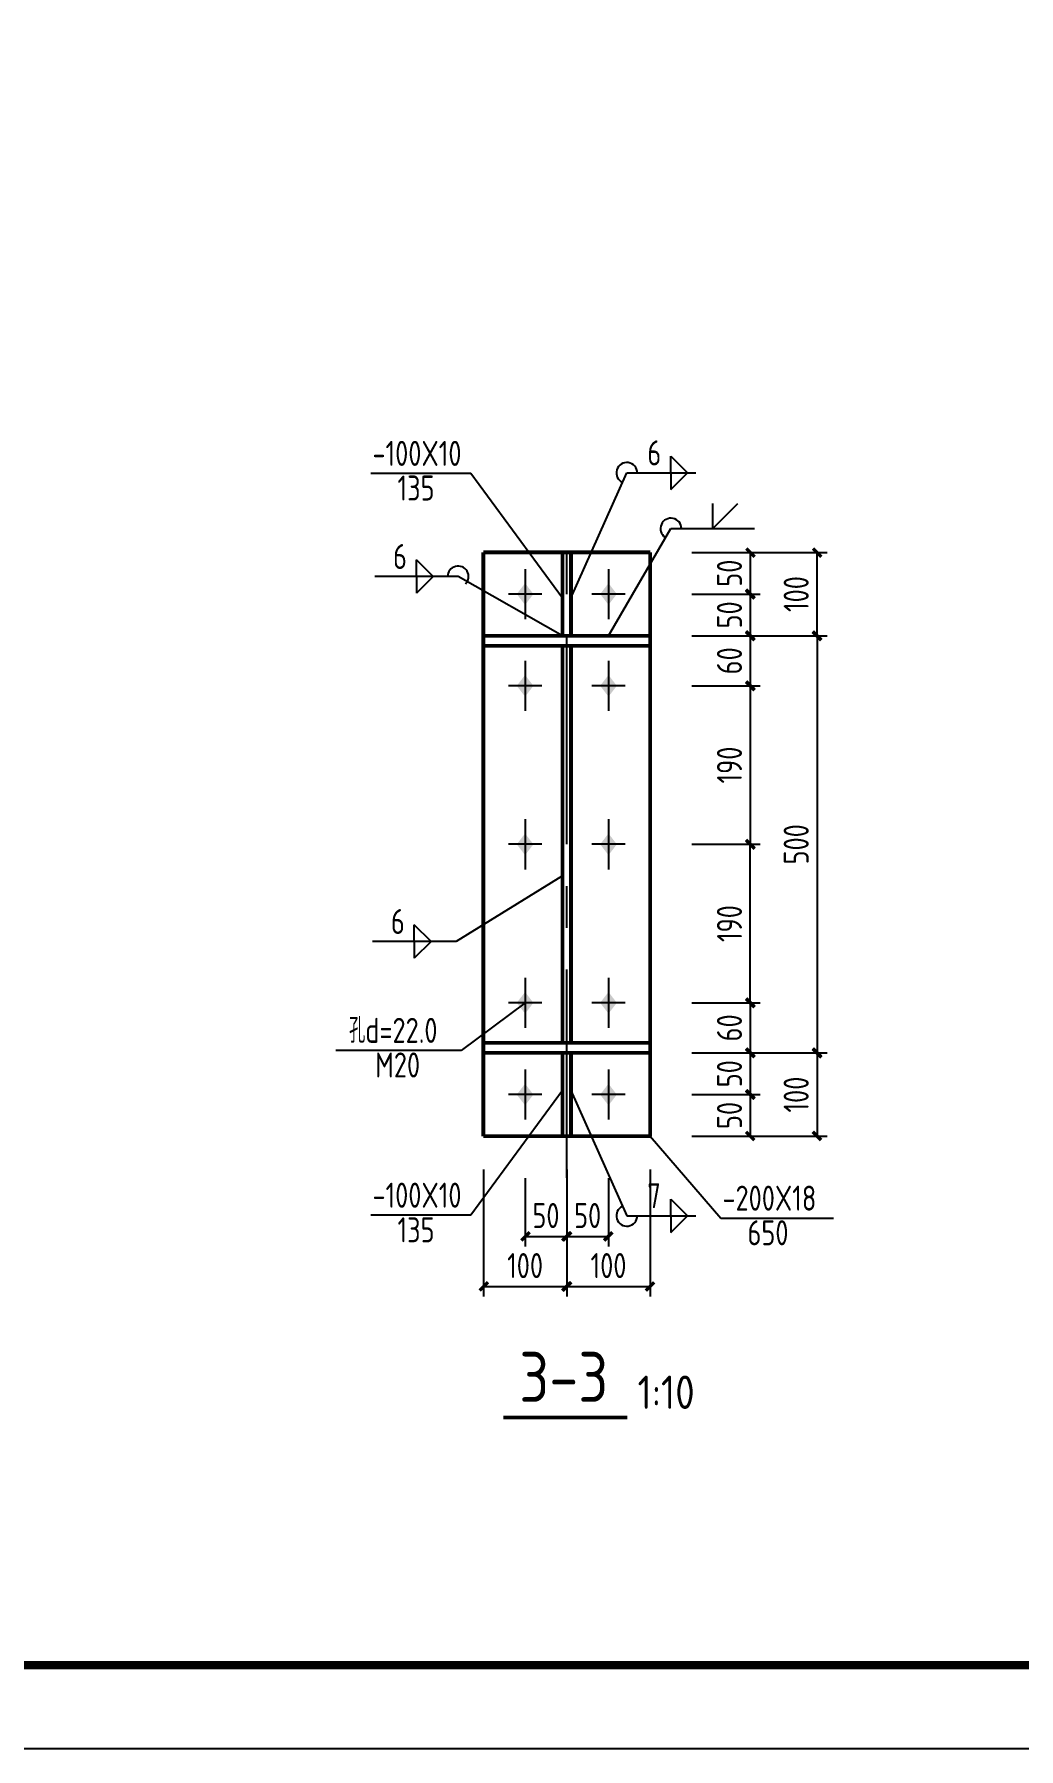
# Model space of a CAD drawing. Header units: millimetres. Extents: x 866309 to 879639, y 39442 to 44891.
# Drawn here: x 876353.7 to 876471.7, y 39448.6 to 39654.1 of the extents above; entities that cross this region are included whole.
import ezdxf

# ---------------------------------------------------------------- set-up
doc = ezdxf.new("R2010")
doc.units = ezdxf.units.MM
doc.header["$LTSCALE"] = 1000
doc.header["$MEASUREMENT"] = 0
for name, pattern in [('2', [11.4, 9, -0.9, 0.6, -0.9]), ('CENTER', [2, 1.25, -0.25, 0.25, -0.25]), ('DOTE', [2.42, 2, -0.2, 0.02, -0.2])]:
    doc.linetypes.add(name, pattern=pattern)
for name, color, linetype in [('10', 7, 'Continuous'), ('1000', 2, 'Continuous'), ('DIM', 7, 'Continuous'), ('DOTE', 1, 'DOTE'), ('中文', 7, 'Continuous'), ('尺寸标注', 7, 'Continuous'), ('焊缝标注', 3, 'Continuous'), ('螺栓孔标注', 253, 'Continuous'), ('轴线', 253, '2'), ('钢板标注', 253, 'Continuous')]:
    doc.layers.add(name, color=color, linetype=linetype)
doc.styles.add('GBHZ', font='gbenor.shx', dxfattribs={"width": 0.9, "bigfont": 'gbcbig.shx'})
doc.dimstyles.new('Y10', dxfattribs={"dimscale": 0, "dimtxt": 3, "dimasz": 0.01, "dimexe": 1.2, "dimexo": 1, "dimgap": 1, "dimtad": 1, "dimdec": 0, "dimlfac": 10, "dimzin": 0, "dimdsep": 46, "dimtxsty": 'GBHZ', "dimblk1": 'DX', "dimblk2": 'DX', "dimsah": 1, "dimcen": 0.09, "dimdle": 1, "dimadec": 0, "dimazin": 0, "dimtfac": 1, "dimtdec": 0, "dimtix": 1, "dimtmove": 2, "dimatfit": 3, "dimldrblk": 'DX', "dimfxl": 0, "dimtolj": 1, "dimtzin": 0, "dimarcsym": 0})

# ---------------------------------------------------------------- blocks, each defined once
blk = doc.blocks.new('DX')
at = {"color": 0, "linetype": 'ByBlock', "const_width": 40}
blk.add_lwpolyline([(-54, -51), (46, 49)], dxfattribs=at)
blk = doc.blocks.new('*D2003')
at = {"layer": 'Defpoints', "color": 0, "linetype": 'ByBlock', "transparency": 16777216}
for p in [(876431.79, 39592.04, -3), (876431.49, 39587.04, -3), (876439.49, 39587.04)]:
    blk.add_point(p, dxfattribs=at)
at = {"layer": 'DIM', "color": 0, "linetype": 'ByBlock', "lineweight": -2, "transparency": 16777216}
for p, q in [((876432.79, 39592.04), (876440.69, 39592.04)), ((876439.49, 39592.03), (876439.49, 39587.05)), ((876432.49, 39587.04), (876440.69, 39587.04))]:
    blk.add_line(p, q, dxfattribs=at)
at = {"layer": 'DIM', "color": 0, "linetype": 'ByBlock', "lineweight": -2, "transparency": 16777216, "xscale": 0.01, "yscale": 0.01, "zscale": 0.01}
for p, rotation in [((876439.49, 39592.04), 90), ((876439.49, 39587.04), 270)]:
    blk.add_blockref('DX', p, dxfattribs=dict(at, rotation=rotation))
at = {"layer": 'DIM', "color": 0, "linetype": 'ByBlock', "transparency": 16777216, "insert": (876436.99, 39589.54), "char_height": 3, "attachment_point": 5, "rotation": 90, "style": 'GBHZ'}
blk.add_mtext('\\A1;50', dxfattribs=at)
blk = doc.blocks.new('*D2004')
at = {"layer": 'Defpoints', "color": 0, "linetype": 'ByBlock', "transparency": 16777216}
for p in [(876431.49, 39587.04, -3), (876431.49, 39582.04, -3), (876439.49, 39582.04)]:
    blk.add_point(p, dxfattribs=at)
at = {"layer": 'DIM', "color": 0, "linetype": 'ByBlock', "lineweight": -2, "transparency": 16777216}
for p, q in [((876432.49, 39587.04), (876440.69, 39587.04)), ((876439.49, 39587.03), (876439.49, 39582.05)), ((876432.49, 39582.04), (876440.69, 39582.04))]:
    blk.add_line(p, q, dxfattribs=at)
at = {"layer": 'DIM', "color": 0, "linetype": 'ByBlock', "lineweight": -2, "transparency": 16777216, "xscale": 0.01, "yscale": 0.01, "zscale": 0.01}
for p, rotation in [((876439.49, 39587.04), 90), ((876439.49, 39582.04), 270)]:
    blk.add_blockref('DX', p, dxfattribs=dict(at, rotation=rotation))
at = {"layer": 'DIM', "color": 0, "linetype": 'ByBlock', "transparency": 16777216, "insert": (876436.99, 39584.54), "char_height": 3, "attachment_point": 5, "rotation": 90, "style": 'GBHZ'}
blk.add_mtext('\\A1;50', dxfattribs=at)
blk = doc.blocks.new('*D2005')
at = {"layer": 'Defpoints', "color": 0, "linetype": 'ByBlock', "transparency": 16777216}
for p in [(876431.49, 39582.04, -3), (876431.49, 39576.04), (876439.49, 39576.04)]:
    blk.add_point(p, dxfattribs=at)
at = {"layer": 'DIM', "color": 0, "linetype": 'ByBlock', "lineweight": -2, "transparency": 16777216}
for p, q in [((876432.49, 39582.04), (876440.69, 39582.04)), ((876439.49, 39582.03), (876439.49, 39576.05)), ((876432.49, 39576.04), (876440.69, 39576.04))]:
    blk.add_line(p, q, dxfattribs=at)
at = {"layer": 'DIM', "color": 0, "linetype": 'ByBlock', "lineweight": -2, "transparency": 16777216, "xscale": 0.01, "yscale": 0.01, "zscale": 0.01}
for p, rotation in [((876439.49, 39582.04), 90), ((876439.49, 39576.04), 270)]:
    blk.add_blockref('DX', p, dxfattribs=dict(at, rotation=rotation))
at = {"layer": 'DIM', "color": 0, "linetype": 'ByBlock', "transparency": 16777216, "insert": (876436.99, 39579.04), "char_height": 3, "attachment_point": 5, "rotation": 90, "style": 'GBHZ'}
blk.add_mtext('\\A1;60', dxfattribs=at)
blk = doc.blocks.new('*D2006')
at = {"layer": 'Defpoints', "color": 0, "linetype": 'ByBlock', "transparency": 16777216}
for p in [(876431.49, 39538.04, -3), (876431.49, 39532.04, -3), (876439.49, 39532.04)]:
    blk.add_point(p, dxfattribs=at)
at = {"layer": 'DIM', "color": 0, "linetype": 'ByBlock', "lineweight": -2, "transparency": 16777216}
for p, q in [((876432.49, 39538.04), (876440.69, 39538.04)), ((876439.49, 39538.03), (876439.49, 39532.05)), ((876432.49, 39532.04), (876440.69, 39532.04))]:
    blk.add_line(p, q, dxfattribs=at)
at = {"layer": 'DIM', "color": 0, "linetype": 'ByBlock', "lineweight": -2, "transparency": 16777216, "xscale": 0.01, "yscale": 0.01, "zscale": 0.01}
for p, rotation in [((876439.49, 39538.04), 90), ((876439.49, 39532.04), 270)]:
    blk.add_blockref('DX', p, dxfattribs=dict(at, rotation=rotation))
at = {"layer": 'DIM', "color": 0, "linetype": 'ByBlock', "transparency": 16777216, "insert": (876436.99, 39535.04), "char_height": 3, "attachment_point": 5, "rotation": 90, "style": 'GBHZ'}
blk.add_mtext('\\A1;60', dxfattribs=at)
blk = doc.blocks.new('*D2007')
at = {"layer": 'Defpoints', "color": 0, "linetype": 'ByBlock', "transparency": 16777216}
for p in [(876431.49, 39532.04, -3), (876431.49, 39527.04, -3), (876439.49, 39527.04)]:
    blk.add_point(p, dxfattribs=at)
at = {"layer": 'DIM', "color": 0, "linetype": 'ByBlock', "lineweight": -2, "transparency": 16777216}
for p, q in [((876432.49, 39532.04), (876440.69, 39532.04)), ((876439.49, 39532.03), (876439.49, 39527.05)), ((876432.49, 39527.04), (876440.69, 39527.04))]:
    blk.add_line(p, q, dxfattribs=at)
at = {"layer": 'DIM', "color": 0, "linetype": 'ByBlock', "lineweight": -2, "transparency": 16777216, "xscale": 0.01, "yscale": 0.01, "zscale": 0.01}
for p, rotation in [((876439.49, 39532.04), 90), ((876439.49, 39527.04), 270)]:
    blk.add_blockref('DX', p, dxfattribs=dict(at, rotation=rotation))
at = {"layer": 'DIM', "color": 0, "linetype": 'ByBlock', "transparency": 16777216, "insert": (876436.99, 39529.54), "char_height": 3, "attachment_point": 5, "rotation": 90, "style": 'GBHZ'}
blk.add_mtext('\\A1;50', dxfattribs=at)
blk = doc.blocks.new('*D2008')
at = {"layer": 'Defpoints', "color": 0, "linetype": 'ByBlock', "transparency": 16777216}
for p in [(876431.49, 39527.04, -3), (876431.49, 39522.04, -3), (876439.49, 39522.04)]:
    blk.add_point(p, dxfattribs=at)
at = {"layer": 'DIM', "color": 0, "linetype": 'ByBlock', "lineweight": -2, "transparency": 16777216}
for p, q in [((876432.49, 39527.04), (876440.69, 39527.04)), ((876439.49, 39527.03), (876439.49, 39522.05)), ((876432.49, 39522.04), (876440.69, 39522.04))]:
    blk.add_line(p, q, dxfattribs=at)
at = {"layer": 'DIM', "color": 0, "linetype": 'ByBlock', "lineweight": -2, "transparency": 16777216, "xscale": 0.01, "yscale": 0.01, "zscale": 0.01}
for p, rotation in [((876439.49, 39527.04), 90), ((876439.49, 39522.04), 270)]:
    blk.add_blockref('DX', p, dxfattribs=dict(at, rotation=rotation))
at = {"layer": 'DIM', "color": 0, "linetype": 'ByBlock', "transparency": 16777216, "insert": (876436.99, 39524.54), "char_height": 3, "attachment_point": 5, "rotation": 90, "style": 'GBHZ'}
blk.add_mtext('\\A1;50', dxfattribs=at)
blk = doc.blocks.new('*D2009')
at = {"layer": 'Defpoints', "color": 0, "linetype": 'ByBlock', "transparency": 16777216}
for p in [(876412.49, 39518.04, -3), (876417.49, 39518.04, -3), (876417.49, 39510.04)]:
    blk.add_point(p, dxfattribs=at)
at = {"layer": 'DIM', "color": 0, "linetype": 'ByBlock', "lineweight": -2, "transparency": 16777216}
for p, q in [((876412.49, 39517.04), (876412.49, 39508.84)), ((876417.49, 39517.04), (876417.49, 39508.84)), ((876412.5, 39510.04), (876417.48, 39510.04))]:
    blk.add_line(p, q, dxfattribs=at)
at = {"layer": 'DIM', "color": 0, "linetype": 'ByBlock', "lineweight": -2, "transparency": 16777216, "xscale": 0.01, "yscale": 0.01, "zscale": 0.01, "rotation": 180}
blk.add_blockref('DX', (876412.49, 39510.04), dxfattribs=at)
at = {"layer": 'DIM', "color": 0, "linetype": 'ByBlock', "lineweight": -2, "transparency": 16777216, "xscale": 0.01, "yscale": 0.01, "zscale": 0.01}
blk.add_blockref('DX', (876417.49, 39510.04), dxfattribs=at)
at = {"layer": 'DIM', "color": 0, "linetype": 'ByBlock', "transparency": 16777216, "insert": (876414.99, 39512.54), "char_height": 3, "attachment_point": 5, "style": 'GBHZ'}
blk.add_mtext('\\A1;50', dxfattribs=at)
blk = doc.blocks.new('*D2010')
at = {"layer": 'Defpoints', "color": 0, "linetype": 'ByBlock', "transparency": 16777216}
for p in [(876417.49, 39518.04, -3), (876422.49, 39518.04, -3), (876422.49, 39510.04)]:
    blk.add_point(p, dxfattribs=at)
at = {"layer": 'DIM', "color": 0, "linetype": 'ByBlock', "lineweight": -2, "transparency": 16777216}
for p, q in [((876417.49, 39517.04), (876417.49, 39508.84)), ((876422.49, 39517.04), (876422.49, 39508.84)), ((876417.5, 39510.04), (876422.48, 39510.04))]:
    blk.add_line(p, q, dxfattribs=at)
at = {"layer": 'DIM', "color": 0, "linetype": 'ByBlock', "lineweight": -2, "transparency": 16777216, "xscale": 0.01, "yscale": 0.01, "zscale": 0.01, "rotation": 180}
blk.add_blockref('DX', (876417.49, 39510.04), dxfattribs=at)
at = {"layer": 'DIM', "color": 0, "linetype": 'ByBlock', "lineweight": -2, "transparency": 16777216, "xscale": 0.01, "yscale": 0.01, "zscale": 0.01}
blk.add_blockref('DX', (876422.49, 39510.04), dxfattribs=at)
at = {"layer": 'DIM', "color": 0, "linetype": 'ByBlock', "transparency": 16777216, "insert": (876419.99, 39512.54), "char_height": 3, "attachment_point": 5, "style": 'GBHZ'}
blk.add_mtext('\\A1;50', dxfattribs=at)
blk = doc.blocks.new('*D2011')
at = {"layer": 'Defpoints', "color": 0, "linetype": 'ByBlock', "transparency": 16777216}
for p in [(876407.49, 39519.04, -3), (876417.49, 39519.04, -3), (876417.49, 39504.04)]:
    blk.add_point(p, dxfattribs=at)
at = {"layer": 'DIM', "color": 0, "linetype": 'ByBlock', "lineweight": -2, "transparency": 16777216}
for p, q in [((876407.49, 39518.04), (876407.49, 39502.84)), ((876417.49, 39518.04), (876417.49, 39502.84)), ((876407.5, 39504.04), (876417.48, 39504.04))]:
    blk.add_line(p, q, dxfattribs=at)
at = {"layer": 'DIM', "color": 0, "linetype": 'ByBlock', "lineweight": -2, "transparency": 16777216, "xscale": 0.01, "yscale": 0.01, "zscale": 0.01, "rotation": 180}
blk.add_blockref('DX', (876407.49, 39504.04), dxfattribs=at)
at = {"layer": 'DIM', "color": 0, "linetype": 'ByBlock', "lineweight": -2, "transparency": 16777216, "xscale": 0.01, "yscale": 0.01, "zscale": 0.01}
blk.add_blockref('DX', (876417.49, 39504.04), dxfattribs=at)
at = {"layer": 'DIM', "color": 0, "linetype": 'ByBlock', "transparency": 16777216, "insert": (876412.49, 39506.54), "char_height": 3, "attachment_point": 5, "style": 'GBHZ'}
blk.add_mtext('\\A1;100', dxfattribs=at)
blk = doc.blocks.new('*D2012')
at = {"layer": 'Defpoints', "color": 0, "linetype": 'ByBlock', "transparency": 16777216}
for p in [(876417.49, 39519.04, -3), (876427.49, 39519.04, -3), (876427.49, 39504.04)]:
    blk.add_point(p, dxfattribs=at)
at = {"layer": 'DIM', "color": 0, "linetype": 'ByBlock', "lineweight": -2, "transparency": 16777216}
for p, q in [((876417.49, 39518.04), (876417.49, 39502.84)), ((876427.49, 39518.04), (876427.49, 39502.84)), ((876417.5, 39504.04), (876427.48, 39504.04))]:
    blk.add_line(p, q, dxfattribs=at)
at = {"layer": 'DIM', "color": 0, "linetype": 'ByBlock', "lineweight": -2, "transparency": 16777216, "xscale": 0.01, "yscale": 0.01, "zscale": 0.01, "rotation": 180}
blk.add_blockref('DX', (876417.49, 39504.04), dxfattribs=at)
at = {"layer": 'DIM', "color": 0, "linetype": 'ByBlock', "lineweight": -2, "transparency": 16777216, "xscale": 0.01, "yscale": 0.01, "zscale": 0.01}
blk.add_blockref('DX', (876427.49, 39504.04), dxfattribs=at)
at = {"layer": 'DIM', "color": 0, "linetype": 'ByBlock', "transparency": 16777216, "insert": (876422.49, 39506.54), "char_height": 3, "attachment_point": 5, "style": 'GBHZ'}
blk.add_mtext('\\A1;100', dxfattribs=at)
blk = doc.blocks.new('*D2013')
at = {"layer": 'Defpoints', "color": 0, "linetype": 'ByBlock', "transparency": 16777216}
for p in [(876439.49, 39582.04, -3), (876431.49, 39532.04, -3), (876447.49, 39532.04)]:
    blk.add_point(p, dxfattribs=at)
at = {"layer": 'DIM', "color": 0, "linetype": 'ByBlock', "lineweight": -2, "transparency": 16777216}
for p, q in [((876440.49, 39582.04), (876448.69, 39582.04)), ((876447.49, 39582.03), (876447.49, 39532.05)), ((876432.49, 39532.04), (876448.69, 39532.04))]:
    blk.add_line(p, q, dxfattribs=at)
at = {"layer": 'DIM', "color": 0, "linetype": 'ByBlock', "lineweight": -2, "transparency": 16777216, "xscale": 0.01, "yscale": 0.01, "zscale": 0.01}
for p, rotation in [((876447.49, 39582.04), 90), ((876447.49, 39532.04), 270)]:
    blk.add_blockref('DX', p, dxfattribs=dict(at, rotation=rotation))
at = {"layer": 'DIM', "color": 0, "linetype": 'ByBlock', "transparency": 16777216, "insert": (876444.99, 39557.04), "char_height": 3, "attachment_point": 5, "rotation": 90, "style": 'GBHZ'}
blk.add_mtext('\\A1;500', dxfattribs=at)
blk = doc.blocks.new('*D2014')
at = {"layer": 'Defpoints', "color": 0, "linetype": 'ByBlock', "transparency": 16777216}
for p in [(876432.49, 39532.04), (876433.49, 39522.04), (876447.49, 39522.04)]:
    blk.add_point(p, dxfattribs=at)
at = {"layer": 'DIM', "color": 0, "linetype": 'ByBlock', "lineweight": -2, "transparency": 16777216}
for p, q in [((876433.49, 39532.04), (876448.69, 39532.04)), ((876447.49, 39532.03), (876447.49, 39522.05)), ((876434.49, 39522.04), (876448.69, 39522.04))]:
    blk.add_line(p, q, dxfattribs=at)
at = {"layer": 'DIM', "color": 0, "linetype": 'ByBlock', "lineweight": -2, "transparency": 16777216, "xscale": 0.01, "yscale": 0.01, "zscale": 0.01}
for p, rotation in [((876447.49, 39532.04), 90), ((876447.49, 39522.04), 270)]:
    blk.add_blockref('DX', p, dxfattribs=dict(at, rotation=rotation))
at = {"layer": 'DIM', "color": 0, "linetype": 'ByBlock', "transparency": 16777216, "insert": (876444.99, 39527.04), "char_height": 3, "attachment_point": 5, "rotation": 90, "style": 'GBHZ'}
blk.add_mtext('\\A1;100', dxfattribs=at)
blk = doc.blocks.new('*D2015')
at = {"layer": 'Defpoints', "color": 0, "linetype": 'ByBlock', "transparency": 16777216}
for p in [(876431.49, 39592.04, -3), (876447.49, 39592.04), (876432.49, 39582.04)]:
    blk.add_point(p, dxfattribs=at)
at = {"layer": 'DIM', "color": 0, "linetype": 'ByBlock', "lineweight": -2, "transparency": 16777216}
for p, q in [((876432.49, 39592.04), (876448.69, 39592.04)), ((876447.49, 39582.05), (876447.49, 39592.03)), ((876433.49, 39582.04), (876448.69, 39582.04))]:
    blk.add_line(p, q, dxfattribs=at)
at = {"layer": 'DIM', "color": 0, "linetype": 'ByBlock', "lineweight": -2, "transparency": 16777216, "xscale": 0.01, "yscale": 0.01, "zscale": 0.01}
for p, rotation in [((876447.49, 39592.04), 90), ((876447.49, 39582.04), 270)]:
    blk.add_blockref('DX', p, dxfattribs=dict(at, rotation=rotation))
at = {"layer": 'DIM', "color": 0, "linetype": 'ByBlock', "transparency": 16777216, "insert": (876444.99, 39587.04), "char_height": 3, "attachment_point": 5, "rotation": 90, "style": 'GBHZ'}
blk.add_mtext('\\A1;100', dxfattribs=at)
blk = doc.blocks.new('*D2016')
at = {"layer": 'Defpoints', "color": 0, "linetype": 'ByBlock', "transparency": 16777216}
for p in [(876431.49, 39557.04), (876439.49, 39557.04), (876431.49, 39538.04)]:
    blk.add_point(p, dxfattribs=at)
at = {"layer": 'DIM', "color": 0, "linetype": 'ByBlock', "lineweight": -2, "transparency": 16777216}
for p, q in [((876432.49, 39557.04), (876440.69, 39557.04)), ((876439.49, 39538.05), (876439.49, 39557.03)), ((876432.49, 39538.04), (876440.69, 39538.04))]:
    blk.add_line(p, q, dxfattribs=at)
at = {"layer": 'DIM', "color": 0, "linetype": 'ByBlock', "lineweight": -2, "transparency": 16777216, "xscale": 0.01, "yscale": 0.01, "zscale": 0.01}
for p, rotation in [((876439.49, 39557.04), 90), ((876439.49, 39538.04), 270)]:
    blk.add_blockref('DX', p, dxfattribs=dict(at, rotation=rotation))
at = {"layer": 'DIM', "color": 0, "linetype": 'ByBlock', "transparency": 16777216, "insert": (876436.99, 39547.54), "char_height": 3, "attachment_point": 5, "rotation": 90, "style": 'GBHZ'}
blk.add_mtext('\\A1;190', dxfattribs=at)
blk = doc.blocks.new('*D2304')
at = {"layer": 'Defpoints', "color": 0, "linetype": 'ByBlock', "transparency": 16777216}
for p in [(876431.49, 39576.04), (876431.49, 39557.04), (876439.49, 39557.04)]:
    blk.add_point(p, dxfattribs=at)
at = {"layer": 'DIM', "color": 0, "linetype": 'ByBlock', "lineweight": -2, "transparency": 16777216}
for p, q in [((876432.49, 39576.04), (876440.69, 39576.04)), ((876439.49, 39576.03), (876439.49, 39557.05)), ((876432.49, 39557.04), (876440.69, 39557.04))]:
    blk.add_line(p, q, dxfattribs=at)
at = {"layer": 'DIM', "color": 0, "linetype": 'ByBlock', "lineweight": -2, "transparency": 16777216, "xscale": 0.01, "yscale": 0.01, "zscale": 0.01}
for p, rotation in [((876439.49, 39576.04), 90), ((876439.49, 39557.04), 270)]:
    blk.add_blockref('DX', p, dxfattribs=dict(at, rotation=rotation))
at = {"layer": 'DIM', "color": 0, "linetype": 'ByBlock', "transparency": 16777216, "insert": (876436.99, 39566.54), "char_height": 3, "attachment_point": 5, "rotation": 90, "style": 'GBHZ'}
blk.add_mtext('\\A1;190', dxfattribs=at)

msp = doc.modelspace()

# ---------------------------------------------------------------- linework, layer by layer
msp.add_line((877159.672, 39448.627), (876108.422, 39448.627))
at = {"color": 0, "const_width": 1}
msp.add_lwpolyline([(877149.672, 39458.627), (876133.422, 39458.627), (876133.422, 40032.627), (877149.672, 40032.627)], close=True, dxfattribs=at)
at = {"layer": '10', "color": 253}
for p, q in [((876412.489, 39590.041, -3), (876412.489, 39584.041, -3)), ((876422.489, 39590.041, -3), (876422.489, 39584.041, -3)), ((876414.489, 39587.041, -3), (876410.489, 39587.041, -3)), ((876424.489, 39587.041, -3), (876420.489, 39587.041, -3)), ((876412.489, 39579.041, -3), (876412.489, 39573.041, -3)), ((876422.489, 39579.041, -3), (876422.489, 39573.041, -3)), ((876414.489, 39576.041, -3), (876410.489, 39576.041, -3)), ((876424.489, 39576.041, -3), (876420.489, 39576.041, -3)), ((876412.489, 39560.041, -3), (876412.489, 39554.041, -3)), ((876422.489, 39560.041, -3), (876422.489, 39554.041, -3)), ((876414.489, 39557.041, -3), (876410.489, 39557.041, -3)), ((876424.489, 39557.041, -3), (876420.489, 39557.041, -3)), ((876412.489, 39541.041, -3), (876412.489, 39535.041, -3)), ((876422.489, 39541.041, -3), (876422.489, 39535.041, -3)), ((876414.489, 39538.041, -3), (876410.489, 39538.041, -3)), ((876424.489, 39538.041, -3), (876420.489, 39538.041, -3)), ((876412.489, 39530.041, -3), (876412.489, 39524.041, -3)), ((876422.489, 39530.041, -3), (876422.489, 39524.041, -3)), ((876414.489, 39527.041, -3), (876410.489, 39527.041, -3)), ((876424.489, 39527.041, -3), (876420.489, 39527.041, -3))]:
    msp.add_line(p, q, dxfattribs=at)
at = {"layer": '10', "const_width": 0.45}
msp.add_lwpolyline([(876409.879, 39488.341), (876424.743, 39488.341)], dxfattribs=at)
at = {"layer": '10'}
for points in [[(876412.489, 39588.341, -3), (876411.489, 39587.041, -3), (876413.489, 39587.041, -3), (876412.489, 39585.741, -3)], [(876422.489, 39588.341, -3), (876421.489, 39587.041, -3), (876423.489, 39587.041, -3), (876422.489, 39585.741, -3)], [(876412.489, 39577.341, -3), (876411.489, 39576.041, -3), (876413.489, 39576.041, -3), (876412.489, 39574.741, -3)], [(876422.489, 39577.341, -3), (876421.489, 39576.041, -3), (876423.489, 39576.041, -3), (876422.489, 39574.741, -3)], [(876412.489, 39558.341, -3), (876411.489, 39557.041, -3), (876413.489, 39557.041, -3), (876412.489, 39555.741, -3)], [(876422.489, 39558.341, -3), (876421.489, 39557.041, -3), (876423.489, 39557.041, -3), (876422.489, 39555.741, -3)], [(876412.489, 39539.341, -3), (876411.489, 39538.041, -3), (876413.489, 39538.041, -3), (876412.489, 39536.741, -3)], [(876422.489, 39539.341, -3), (876421.489, 39538.041, -3), (876423.489, 39538.041, -3), (876422.489, 39536.741, -3)], [(876412.489, 39528.341, -3), (876411.489, 39527.041, -3), (876413.489, 39527.041, -3), (876412.489, 39525.741, -3)], [(876422.489, 39528.341, -3), (876421.489, 39527.041, -3), (876423.489, 39527.041, -3), (876422.489, 39525.741, -3)]]:
    msp.add_solid(points, dxfattribs=at)
at = {"layer": '1000', "const_width": 0.45, "elevation": -3}
for points in [[(876427.489, 39592.041), (876407.489, 39592.041)], [(876407.489, 39592.041), (876407.489, 39522.041)], [(876416.989, 39592.041), (876416.989, 39582.041)], [(876417.989, 39582.041), (876417.989, 39592.041)], [(876427.489, 39522.041), (876427.489, 39592.041)], [(876416.989, 39522.041), (876416.989, 39532.041)], [(876417.989, 39532.041), (876417.989, 39522.041)], [(876407.489, 39522.041), (876427.489, 39522.041)]]:
    msp.add_lwpolyline(points, dxfattribs=at)
at = {"layer": 'DOTE', "linetype": 'CENTER', "ltscale": 0.02}
msp.add_line((876417.489, 39517.041, -3), (876417.489, 39597.041, -3), dxfattribs=at)
at = {"layer": '尺寸标注', "color": 3, "const_width": 0.45, "elevation": -3}
for points in [[(876427.489, 39582.041), (876407.489, 39582.041)], [(876407.489, 39580.841), (876427.489, 39580.841)], [(876416.989, 39533.241), (876416.989, 39580.841)], [(876417.989, 39533.241), (876417.989, 39580.841)], [(876427.489, 39533.241), (876407.489, 39533.241)], [(876407.489, 39532.041), (876427.489, 39532.041)]]:
    msp.add_lwpolyline(points, dxfattribs=at)
at = {"layer": '焊缝标注'}
for p, q in [((876429.95, 39603.563, -3), (876431.95, 39601.563, -3)), ((876429.95, 39601.563, -3), (876429.95, 39603.563, -3)), ((876417.989, 39586.541, -3), (876424.684, 39601.563, -3)), ((876424.684, 39601.563, -3), (876432.95, 39601.563, -3)), ((876429.95, 39599.563, -3), (876431.95, 39601.563, -3)), ((876429.95, 39601.563, -3), (876429.95, 39599.563, -3)), ((876434.978, 39594.887, -3), (876434.978, 39597.887, -3)), ((876434.978, 39594.887, -3), (876437.978, 39597.887, -3)), ((876422.489, 39582.041, -3), (876429.978, 39594.887, -3)), ((876429.978, 39594.887, -3), (876439.978, 39594.887, -3)), ((876401.462, 39589.141, -3), (876399.462, 39591.141, -3)), ((876399.462, 39589.141, -3), (876399.462, 39591.141, -3)), ((876404.462, 39589.141, -3), (876394.462, 39589.141, -3)), ((876401.462, 39589.141, -3), (876399.462, 39587.141, -3)), ((876399.462, 39589.141, -3), (876399.462, 39587.141, -3)), ((876416.989, 39582.041, -3), (876404.462, 39589.141, -3)), ((876416.989, 39553.249, -3), (876404.212, 39545.39, -3)), ((876401.212, 39545.39, -3), (876399.212, 39547.39, -3)), ((876399.212, 39545.39, -3), (876399.212, 39547.39, -3)), ((876404.212, 39545.39, -3), (876394.212, 39545.39, -3)), ((876401.212, 39545.39, -3), (876399.212, 39543.39, -3)), ((876399.212, 39545.39, -3), (876399.212, 39543.39, -3)), ((876417.989, 39527.541, -3), (876424.684, 39512.519, -3)), ((876429.95, 39514.519, -3), (876431.95, 39512.519, -3)), ((876429.95, 39512.519, -3), (876429.95, 39514.519, -3)), ((876424.684, 39512.519, -3), (876432.95, 39512.519, -3)), ((876429.95, 39510.519, -3), (876431.95, 39512.519, -3)), ((876429.95, 39512.519, -3), (876429.95, 39510.519, -3))]:
    msp.add_line(p, q, dxfattribs=at)
for centre, start, end in [((876424.684, 39601.563, -3), 0, 245.25041), ((876429.978, 39594.887, -3), 0, 235.48873), ((876404.462, 39589.141, -3), 314.93155, 180.00001), ((876424.684, 39512.519, -3), 114.74959, 0)]:
    msp.add_arc(centre, 1.25, start, end, dxfattribs=at)
at = {"layer": '螺栓孔标注'}
for p, q in [((876412.489, 39538.041, -3), (876404.813, 39532.338, -3)), ((876404.813, 39532.338, -3), (876389.813, 39532.338, -3))]:
    msp.add_line(p, q, dxfattribs=at)
at = {"layer": '螺栓孔标注', "const_width": 0.1, "elevation": -3}
msp.add_lwpolyline([(876412.539, 39538.041, 1), (876412.439, 39538.041, 1), (876412.539, 39538.041, 1)], format="xyb", close=True, dxfattribs=at)
at = {"layer": '钢板标注'}
for p, q in [((876405.995, 39601.502, -3), (876393.995, 39601.502, -3)), ((876416.989, 39586.541, -3), (876405.995, 39601.502, -3)), ((876416.989, 39527.541, -3), (876405.995, 39512.58, -3)), ((876427.489, 39522.041, -3), (876435.951, 39512.225, -3)), ((876405.995, 39512.58, -3), (876393.995, 39512.58, -3)), ((876435.951, 39512.225, -3), (876449.448, 39512.225, -3))]:
    msp.add_line(p, q, dxfattribs=at)
at = {"layer": '钢板标注', "const_width": 0.1, "elevation": -3}
for points in [[(876417.039, 39586.541, 1), (876416.939, 39586.541, 1), (876417.039, 39586.541, 1)], [(876417.039, 39527.541, -1), (876416.939, 39527.541, -1), (876417.039, 39527.541, -1)], [(876427.539, 39522.041, 1), (876427.439, 39522.041, 1), (876427.539, 39522.041, 1)]]:
    msp.add_lwpolyline(points, format="xyb", close=True, dxfattribs=at)

# ---------------------------------------------------------------- texts
at = {"layer": '中文', "style": 'GBHZ'}
msp.add_text('1:10', height=4, dxfattribs=at).set_placement((876425.968, 39489.357, -0.009))
at = {"layer": '焊缝标注', "style": 'GBHZ', "width": 0.9}
for s, p in [('6', (876427.15, 39602.463, -3)), ('6', (876396.662, 39590.041, -3)), ('6', (876396.412, 39546.29, -3)), ('7', (876427.15, 39513.419, -3))]:
    msp.add_text(s, height=3, dxfattribs=at).set_placement(p)
at = {"layer": '螺栓孔标注', "style": 'GBHZ', "width": 0.9}
for s, p in [('孔d=22.0', (876391.392, 39533.238, -3)), ('M20', (876394.513, 39529.088, -3))]:
    msp.add_text(s, height=3, dxfattribs=at).set_placement(p)
at = {"layer": '轴线', "color": 61, "linetype": 'ByBlock', "style": 'GBHZ'}
msp.add_text('3-3', height=6, dxfattribs=at).set_placement((876411.789, 39490.196))
at = {"layer": '钢板标注', "style": 'GBHZ', "width": 0.9}
for s, p in [('-100X10', (876394.195, 39602.402, -3)), ('135', (876397.195, 39598.252, -3)), ('-100X10', (876394.195, 39513.48, -3)), ('-200X18', (876436.151, 39513.125, -3)), ('135', (876397.195, 39509.33, -3)), ('650', (876439.151, 39508.975, -3))]:
    msp.add_text(s, height=3, dxfattribs=at).set_placement(p)

# ---------------------------------------------------------------- dimensions: what is measured, and where the dimension line sits
at = {"layer": 'DIM', "color": 2, "linetype": 'ByBlock'}
for base, p1, p2, angle, picture, middle in [((876439.489, 39587.041), (876431.794, 39592.041, -3), (876431.489, 39587.041, -3), 90, '*D2003', (876436.989, 39589.541)), ((876447.489, 39592.041), (876432.489, 39582.041), (876431.489, 39592.041, -3), 270, '*D2015', (876444.989, 39587.041)), ((876439.489, 39582.041), (876431.489, 39587.041, -3), (876431.489, 39582.041, -3), 90, '*D2004', (876436.989, 39584.541)), ((876439.489, 39576.041), (876431.489, 39582.041, -3), (876431.489, 39576.041), 90, '*D2005', (876436.989, 39579.041)), ((876447.489, 39532.041), (876439.489, 39582.041, -3), (876431.489, 39532.041, -3), 90, '*D2013', (876444.989, 39557.041)), ((876439.489, 39557.041), (876431.489, 39576.042), (876431.489, 39557.041), 90, '*D2304', (876436.989, 39566.542)), ((876439.489, 39557.041), (876431.489, 39538.04), (876431.489, 39557.041), 270, '*D2016', (876436.989, 39547.541)), ((876439.489, 39532.041), (876431.489, 39538.041, -3), (876431.489, 39532.041, -3), 90, '*D2006', (876436.989, 39535.041)), ((876439.489, 39527.041), (876431.489, 39532.041, -3), (876431.489, 39527.041, -3), 90, '*D2007', (876436.989, 39529.541)), ((876447.489, 39522.041), (876432.489, 39532.041), (876433.489, 39522.041), 90, '*D2014', (876444.989, 39527.041)), ((876439.489, 39522.041), (876431.489, 39527.041, -3), (876431.489, 39522.041, -3), 90, '*D2008', (876436.989, 39524.541))]:
    dim = msp.add_linear_dim(base=base, p1=p1, p2=p2, angle=angle, dimstyle='Y10', override={"dimscale": 1}, dxfattribs=at)
    dim.commit()
    dim.dimension.update_dxf_attribs({"geometry": picture, "text_midpoint": middle})
for base, p1, p2, picture, middle in [((876417.489, 39504.041), (876407.489, 39519.041, -3), (876417.489, 39519.041, -3), '*D2011', (876412.489, 39506.541)), ((876427.489, 39504.041), (876417.489, 39519.041, -3), (876427.489, 39519.041, -3), '*D2012', (876422.489, 39506.541)), ((876417.489, 39510.041), (876412.489, 39518.041, -3), (876417.489, 39518.041, -3), '*D2009', (876414.989, 39512.541)), ((876422.489, 39510.041), (876417.489, 39518.041, -3), (876422.489, 39518.041, -3), '*D2010', (876419.989, 39512.541))]:
    dim = msp.add_linear_dim(base=base, p1=p1, p2=p2, dimstyle='Y10', override={"dimscale": 1}, dxfattribs=at)
    dim.commit()
    dim.dimension.update_dxf_attribs({"geometry": picture, "text_midpoint": middle})

doc.saveas('drawing.dxf')
